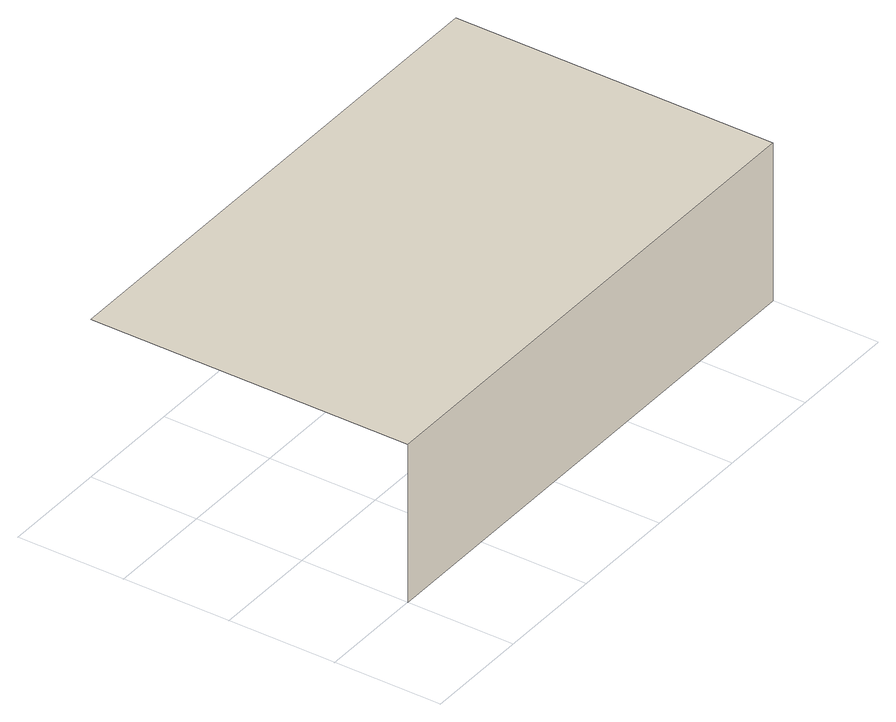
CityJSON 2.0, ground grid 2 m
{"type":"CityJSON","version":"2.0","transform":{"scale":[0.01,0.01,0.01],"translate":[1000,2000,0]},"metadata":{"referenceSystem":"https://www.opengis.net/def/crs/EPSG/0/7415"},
"CityObjects":{
"building1":{"type":"Building","geometry":[{"type":"MultiSurface","lod":"2","boundaries":[[[0,1,2,3]],[[4,5,1,0]]]}]}
},
"vertices":[
[0,0,300],[1000,0,300],[1000,600,300],[0,600,300],[0,0,0],[1000,0,0]
]}
